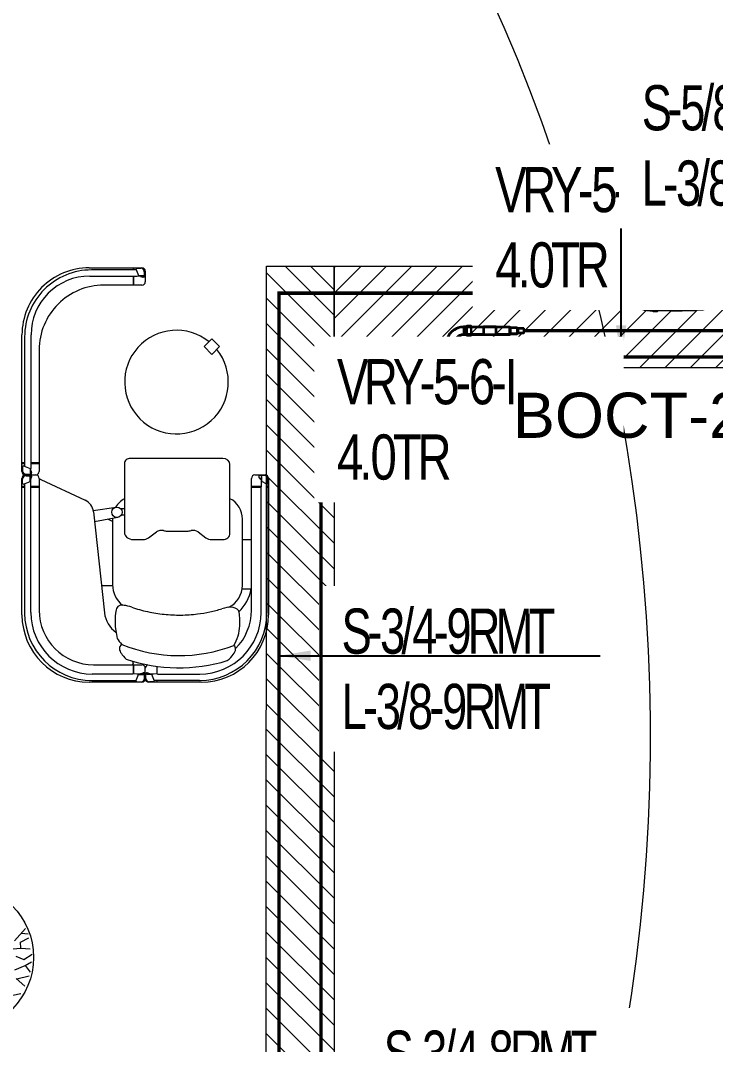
# Model space of a CAD drawing. Header units: millimetres. Extents: x -81374 to 485233, y -39075 to 157313.
# Drawn here: x 39385 to 42463, y 18829 to 23363 of the extents above; entities that cross this region are included whole.
import ezdxf
from ezdxf.enums import TextEntityAlignment as Align

# ---------------------------------------------------------------- set-up
doc = ezdxf.new("R2010")
doc.units = ezdxf.units.MM
doc.linetypes.add('HIDDEN', pattern=[0.375, 0.25, -0.125])
for name, color, linetype, lineweight in [('CB-AC CABLE TRAY', 213, 'Continuous', 15), ('COPPER PIPE ', 4, 'Continuous', 30), ('G-IMPT', 8, 'Continuous', 5), ('P-PIPE-IDEN', 7, 'Continuous', 9), ('vrv text', 90, 'Continuous', 30)]:
    doc.layers.add(name, color=color, linetype=linetype, lineweight=lineweight)
for name, color, linetype in [('M-HVAC VRV PIPE', 152, 'Continuous'), ('M-HVAC-ELEPTICAL DUCT', 6, 'Continuous'), ('M-HVAC-TEXT', 7, 'Continuous'), ('PCE-HVACTEXT', 7, 'Continuous')]:
    doc.layers.add(name, color=color, linetype=linetype)
doc.styles.add('Arial_2', font='arial.ttf', dxfattribs={"height": 75})
doc.styles.add('romans', font='stylu.ttf', dxfattribs={"height": 125})
doc.styles.add('rs', font='romans.shx', dxfattribs={"width": 0.75})
doc.styles.get("Standard").update_dxf_attribs({"font": 'arial.ttf'})
doc.dimstyles.new('GLAZ ALU', dxfattribs={"dimscale": 100, "dimtxt": 2, "dimasz": 1.4, "dimexe": 0.8, "dimexo": 0.8, "dimgap": 0.75, "dimtad": 1, "dimdec": 0, "dimzin": 0, "dimdsep": 46, "dimtxsty": 'rs', "dimcen": 0.09, "dimclrd": 8, "dimclre": 8, "dimclrt": 2, "dimadec": 0, "dimazin": 0, "dimtfac": 1, "dimtdec": 0, "dimtmove": 0, "dimatfit": 3, "dimfxl": 1, "dimtolj": 1, "dimtzin": 0, "dimarcsym": 0})

# ---------------------------------------------------------------- blocks, each defined once
blk = doc.blocks.new('floor plan 1')
at = {"layer": 'G-IMPT', "color": 8, "ltscale": 500}
for p, q in [((18804, -58196.9), (18766.9, -58162.5)), ((18819.5, -58122.6), (18784.2, -58130.7)), ((18801.2, -58195.3), (18747.1, -58208.7)), ((18765.2, -58254.2), (18736.6, -58270.9)), ((18765.2, -58254.2), (18743.4, -58225.7)), ((18810.8, -58235.2), (18765.2, -58254.2)), ((18771.4, -58281.7), (18733.3, -58304.1)), ((18806.8, -58295.5), (18771.4, -58281.7)), ((18784, -58331.7), (18742.8, -58327.8)), ((18836.2, -58326.7), (18784, -58331.7)), ((18784, -58331.7), (18785.2, -58358.2)), ((18785.2, -58358.2), (18748.4, -58377.1)), ((18811.6, -58363.7), (18763.1, -58418.3)), ((18781.2, -58396.9), (18751.7, -58394.8)), ((17985, -59508.9, 0), (18217.6, -59508.9, 0)), ((17992.3, -59516.4, 0), (18193.6, -59516.4, 0)), ((18179.8, -59508.9, 0), (18179.8, -59516.4, 0)), ((18181.8, -59516.4, 0), (18181.8, -59508.9, 0)), ((18192.3, -59513.2, 0), (18204, -59542.7, 0)), ((18196.7, -59510.5, 0), (18214.6, -59510.5, 0)), ((18232.8, -59524.1, 0), (18232.8, -59570.6, 0)), ((18248, -59508.9, 0), (18481.2, -59508.9, 0)), ((18269.7, -59510.5, 0), (18251.8, -59510.5, 0)), ((18274.1, -59513.2, 0), (18262.4, -59542.7, 0)), ((18469.3, -59516.4, 0), (18272.8, -59516.4, 0)), ((18284.1, -59508.9, 0), (18284.1, -59516.4, 0)), ((18286.2, -59516.4, 0), (18286.2, -59508.9, 0)), ((18124.4, -59544.9, 0), (17991.9, -59544.9, 0)), ((18178.7, -59544.9, 0), (18124.4, -59544.9, 0)), ((18179.8, -59544.9, 0), (18179.8, -59578.7, 0)), ((18181.8, -59579, 0), (18181.8, -59544.9, 0)), ((18204, -59542.7, 0), (18225.9, -59542.7, 0)), ((18213.2, -59546.3, 0), (18213.2, -59545.1, 0)), ((18225.9, -59545.1, 0), (18213.2, -59545.1, 0)), ((18213.2, -59546.3, 0), (18223.9, -59549.4, 0)), ((18227.6, -59549.8, 0), (18224.1, -59549.4, 0)), ((18225.9, -59542.7, 0), (18225.9, -59545.1, 0)), ((18229.8, -59525.7, 0), (18229.8, -59547.7, 0)), ((18236.6, -59525.7, 0), (18236.6, -59547.7, 0)), ((18238.8, -59549.8, 0), (18242.3, -59549.4, 0)), ((18240.6, -59542.7, 0), (18240.6, -59545.1, 0)), ((18262.4, -59542.7, 0), (18240.6, -59542.7, 0)), ((18240.6, -59545.1, 0), (18253.3, -59545.1, 0)), ((18253.3, -59546.3, 0), (18242.5, -59549.4, 0)), ((18253.3, -59546.3, 0), (18253.3, -59545.1, 0)), ((18284.1, -59544.9, 0), (18284.1, -59585.8, 0)), ((18286.2, -59585.8, 0), (18286.2, -59544.9, 0)), ((18287.7, -59544.9, 0), (18342, -59544.9, 0)), ((18342, -59544.9, 0), (18467.4, -59544.9, 0)), ((18461.5, -59585.8, 0), (18248, -59585.8, 0)), ((18289.4, -59602.1, 0), (18287.2, -59591.4, 0)), ((17686.7, -60410.8, 0), (17686.7, -59807.2, 0)), ((17694.5, -60386, 0), (17694.5, -59814.2, 0)), ((17719.9, -59816.9, 0), (17719.9, -60319.6, 0)), ((17762.9, -59827.1, 0), (17762.9, -60410.8, 0)), ((18462.7, -60263.3, 0), (18413.8, -59815.4, 0)), ((18702.8, -60410.8, 0), (18702.8, -59827.1, 0)), ((18739.3, -59816.9, 0), (18739.3, -60319.6, 0)), ((18767.1, -60387.5, 0), (18767.1, -59814.2, 0)), ((18779, -59806.6, 0), (18779, -60410.8, 0)), ((17803.7, -59921.3, 0), (17764.5, -59921.3, 0)), ((17802.5, -59937.5, 0), (17802.5, -60230.7, 0)), ((18427, -59936.8, 0), (18377.3, -59936.8, 0)), ((18377.4, -60235, 0), (18377.4, -59939.9, 0)), ((17802.5, -60140.8, 0), (17762.9, -60140.8, 0)), ((17939.3, -60140.2, 0), (17889.5, -60140.2, 0)), ((17998.8, -60173.8, 0), (17964.3, -60148.1, 0)), ((18218.5, -60148.1, 0), (18183.7, -60174, 0)), ((18286.9, -60140.2, 0), (18243.5, -60140.2, 0)), ((17857.8, -60167.3, 0), (17857.8, -60472.2, 0)), ((18135.8, -60177.6, 0), (18046.9, -60177.6, 0)), ((18325, -60477.6, 0), (18325, -60172.7, 0)), ((18325, -60248.8, 0), (18338.8, -60248.8, 0)), ((18354.1, -60238.3, 0), (18457.8, -60218.9, 0)), ((18377.4, -60220.3, 0), (18398.5, -60230, 0)), ((18325, -60275.8, 0), (18340.6, -60275.8, 0)), ((18463.4, -60268.3, 0), (18361.8, -60283.8, 0)), ((17719.9, -60319.6, 0), (17719.9, -60373.8, 0)), ((18695.5, -60405.6, 0), (18499, -60314, 0)), ((18739.3, -60319.6, 0), (18739.3, -60373.8, 0)), ((17694.5, -60372.7, 0), (17686.7, -60372.7, 0)), ((17686.7, -60374.9, 0), (17694.5, -60374.9, 0)), ((17693.9, -60385.7, 0), (17716.1, -60397, 0)), ((17762.9, -60372.7, 0), (17719.9, -60372.7, 0)), ((17719.9, -60374.9, 0), (17762.9, -60374.9, 0)), ((18739.3, -60372.8, 0), (18702.8, -60372.8, 0)), ((18702.8, -60374.8, 0), (18739.6, -60374.8, 0)), ((18772.5, -60385.3, 0), (18742.8, -60397.3, 0)), ((18779, -60372.8, 0), (18767.1, -60372.8, 0)), ((18767.1, -60374.8, 0), (18779, -60374.8, 0)), ((17690.3, -60390.4, 0), (17690.3, -60407.8, 0)), ((17747.6, -60426, 0), (17701.9, -60426, 0)), ((17705.6, -60423, 0), (17728.2, -60423, 0)), ((17716.1, -60397, 0), (17716.1, -60419.3, 0)), ((17716.1, -60419.3, 0), (17719.3, -60419.3, 0)), ((17719.3, -60406.6, 0), (17720.4, -60406.6, 0)), ((17719.3, -60419.3, 0), (17719.3, -60406.6, 0)), ((17720.4, -60406.6, 0), (17729.9, -60417.3, 0)), ((17730.2, -60420.8, 0), (17729.9, -60417.3, 0)), ((18763.7, -60426, 0), (18718, -60426, 0)), ((18736.2, -60420.4, 0), (18736.5, -60416.9, 0)), ((18739.9, -60405.9, 0), (18736.5, -60416.9, 0)), ((18760.8, -60422.6, 0), (18738.2, -60422.6, 0)), ((18760.8, -60429.4, 0), (18738.2, -60429.4, 0)), ((18742.8, -60417.8, 0), (18741.3, -60417.8, 0)), ((18742.8, -60397.3, 0), (18742.8, -60417.8, 0)), ((18776.1, -60390, 0), (18776.1, -60407.4, 0)), ((18702.8, -60980.5, 0), (18702.8, -60441.3, 0)), ((18736.2, -60431.6, 0), (18736.5, -60435.1, 0)), ((18739.6, -60445.3, 0), (18736.5, -60435.1, 0)), ((18742.8, -60434.2, 0), (18740.9, -60434.2, 0)), ((18742.8, -60454.7, 0), (18742.8, -60434.2, 0)), ((18772.5, -60466.7, 0), (18742.8, -60454.7, 0)), ((18767.3, -61037.9, 0), (18767.3, -60464.6, 0)), ((18776.1, -60462.1, 0), (18776.1, -60444.7, 0)), ((18779, -60441.3, 0), (18779, -61045.9, 0)), ((17889.5, -60499.3, 0), (18299.6, -60499.3, 0)), ((18738.9, -60477.1, 0), (18702.8, -60477.1, 0)), ((18702.8, -60479.3, 0), (18738.9, -60479.3, 0)), ((18738.7, -60478.2, 0), (18738.7, -60535.8, 0)), ((18779, -60477.1, 0), (18767.3, -60477.1, 0)), ((18767.3, -60479.3, 0), (18779, -60479.3, 0)), ((18738.7, -60535.8, 0), (18738.7, -61046.9, 0)), ((17937.8, -60960.1, 0), (17903.5, -60994.4, 0)), ((17937.8, -60960.1, 0), (17972.1, -60994.4, 0)), ((17903.5, -60994.4, 0), (17937.7, -61028.7, 0)), ((17937.7, -61028.7, 0), (17972.1, -60994.4, 0)), ((18232.8, -61327.9, 0), (18232.8, -61281.4, 0)), ((18248, -61266.2, 0), (18417.1, -61266.2, 0)), ((18283.9, -61266.2, 0), (18283.9, -61306.4, 0)), ((18286, -61306.4, 0), (18286, -61266.2, 0)), ((18237.1, -61325.9, 0), (18237.1, -61303.9, 0)), ((18239.3, -61301.9, 0), (18242.8, -61302.2, 0)), ((18241.1, -61309.7, 0), (18241.1, -61306.6, 0)), ((18241.1, -61306.6, 0), (18253.8, -61306.6, 0)), ((18263.2, -61309.7, 0), (18241.1, -61309.7, 0)), ((18253.8, -61305.4, 0), (18243, -61302.3, 0)), ((18253.8, -61305.4, 0), (18253.8, -61306.6, 0)), ((18274.6, -61338.4, 0), (18263.2, -61309.7, 0)), ((18272.8, -61333.8, 0), (18471.3, -61333.8, 0)), ((18340.6, -61306.4, 0), (18283.1, -61306.4, 0)), ((18283.9, -61333.8, 0), (18283.9, -61343.1, 0)), ((18286, -61343.1, 0), (18286, -61333.8, 0)), ((18479.1, -61306.4, 0), (18340.6, -61306.4, 0)), ((18481.7, -61343.1, 0), (18248, -61343.1, 0)), ((18270.2, -61341.2, 0), (18252.4, -61341.2, 0))]:
    blk.add_line(p, q, dxfattribs=at)
for centre, radius in [((19048.8, -58290.4), 321.5), ((18358.3, -60261, 0), 23.1)]:
    blk.add_circle(centre, radius, dxfattribs=at)
for centre, radius, start, end in [((23904.3, -59273.9), 7908.2, 93.51982, 234.16532), ((17985, -59807.2, 0), 298.3, 90, 180), ((17992.3, -59814.2, 0), 297.8, 90, 180), ((18196.7, -59515.3, 0), 4.86, 90, 154.3345), ((18214.6, -59525.7, 0), 15.3, 0, 90), ((18217.6, -59524.1, 0), 15.2, 0, 90), ((18248, -59524.1, 0), 15.2, 90, 180), ((18251.8, -59525.7, 0), 15.3, 90, 180), ((18269.7, -59515.3, 0), 4.86, 25.6655, 90), ((18469.3, -59814.2, 0), 297.8, 0, 90), ((18481.2, -59806.6, 0), 297.7, 0, 90), ((17991.9, -59816.9, 0), 272, 90, 180), ((18227.8, -59547.7, 0), 2.02, 265, 0), ((18238.6, -59547.7, 0), 2.02, 180, 275), ((18467.4, -59816.9, 0), 272, 0, 90), ((18083.1, -60301.4, 0), 729.1, 71.2791, 106.9958), ((18217.6, -59570.6, 0), 15.2, 283.4343, 0), ((18248, -59570.6, 0), 15.2, 180, 270), ((18291.7, -59590.5, 0), 4.62, 90, 192), ((18461.5, -59827.1, 0), 241.3, 0, 90), ((18004.2, -59827.1, 0), 241.3, 135.2935, 180), ((17851.7, -59656.3, 0), 19, 172.766, 233.3755), ((18083.1, -60301.4, 0), 675, 67.9696, 111.0811), ((18328, -59657.8, 0), 19.8, 294.8418, 7.1946), ((18004.4, -59768.9, 0), 190.7, 149.3295, 176.8836), ((18293.8, -59828.5, 0), 120.6, 6.2315, 55.32), ((17928, -59944.6, 0), 165.1, 131.2667, 171.8859), ((17910.5, -59937.5, 0), 107.9, 115.9438, 180), ((17855.4, -59791.7, 0), 49.6, 222.6931, 266.9184), ((18335.8, -59823.2, 0), 27.2, 248.7359, 348.38), ((18263.1, -59939.9, 0), 114.3, 0, 51.6158), ((17904.1, -60230.7, 0), 101.6, 180, 242.8665), ((18282.1, -60235, 0), 95.3, 296.751, 329.441), ((18525.8, -60256.4, 0), 63.5, 186.2315, 245), ((17695.2, -60390.4, 0), 4.86, 105.3623, 180), ((18771.2, -60390, 0), 4.86, 0, 74.6377), ((17701.9, -60410.8, 0), 15.2, 180, 270), ((17705.6, -60407.8, 0), 15.3, 180, 270), ((17693.6, -60411.7, 0), 25.2, 342.5743, 353.6628), ((17728.2, -60421, 0), 2.02, 270, 5), ((17747.6, -60410.8, 0), 15.2, 270, 0), ((18697.7, -60401, 0), 5.09, 245, 0), ((18718, -60410.8, 0), 15.2, 180, 270), ((18718, -60441.3, 0), 15.2, 90, 180), ((18738.2, -60420.6, 0), 2.02, 175, 270), ((18738.2, -60431.4, 0), 2.02, 90, 185), ((18760.8, -60407.4, 0), 15.3, 270, 0), ((18760.8, -60444.7, 0), 15.3, 0, 90), ((18763.7, -60410.8, 0), 15.2, 270, 0), ((18763.7, -60441.3, 0), 15.2, 0, 90), ((18771.2, -60462.1, 0), 4.86, 285.3623, 0), ((18094.6, -60837.2, 0), 229.6, 45, 219.0206), ((18094.6, -60837.2, 0), 229.6, 231.1314, 45), ((18417.1, -60980.5, 0), 285.7, 270, 0), ((18471.3, -61037.9, 0), 295.9, 270, 0), ((18479.1, -61046.9, 0), 259.5, 270, 0), ((18481.7, -61045.9, 0), 297.2, 270, 0), ((18248, -61281.4, 0), 15.2, 90, 180), ((18248, -61327.9, 0), 15.2, 180, 270), ((18239.1, -61303.9, 0), 2.02, 85, 180), ((18252.4, -61325.9, 0), 15.3, 180, 270), ((18270.2, -61336.3, 0), 4.86, 270, 334.3345)]:
    blk.add_arc(centre, radius, start, end, dxfattribs=at)
for centre, major_axis, ratio, start_param, end_param in [((18178.1, -59542.7, 0), (44.5, 0), 0.051024, 4.724263, 6.283907), ((18288.3, -59542.7, 0), (44.5, 0), 0.051024, 3.140871, 4.700515), ((18528.2, -59424.5, 0), (694.6, 238.9), 0.160816, 2.756992, 3.062566), ((17656.9, -59418.2, 0), (-689.7, 246.9), 0.161068, 3.2231, 3.498233), ((18244.8, -59696.5, 0), (-117.8, 47.6), 0.529715, 3.717763, 4.061141), ((17829.6, -59399.8, 0), (-494.3, 503.7), 0.418371, 3.415826, 3.73357), ((18353.8, -59390.1, 0), (498.2, 503.7), 0.415274, 2.703703, 2.886615), ((17894, -59799.6, 0), (74.3, 28.8), 0.403177, 3.975445, 4.547922), ((18292.9, -59808.5, 0), (-68.2, 29.6), 0.404697, 1.74747, 2.243724), ((17889.5, -60167.3, 0), (31.8, 0), 0.85419, 1.570796, 3.141593), ((17939.3, -60172.7, 0), (38.1, 0), 0.85419, 0.855211, 1.570796), ((18243.5, -60172.7, 0), (-38.1, 0), 0.85419, 4.712389, 5.427974), ((18286.9, -60172.7, 0), (38.1, 0), 0.85419, 0, 1.570796), ((18020.7, -60152.3, 0), (33.4, 0), 0.85419, 3.996804, 4.997085), ((18046.9, -60228.9, 0), (-60.1, 0), 0.85419, 4.712389, 4.997085), ((18135.8, -60226.5, 0), (57.3, 0), 0.85419, 1.275266, 1.570796), ((18162.1, -60152.8, 0), (32.9, 0), 0.85419, 4.416858, 5.427974), ((17717.9, -60373.3, 0), (0, 44.5), 0.045367, 3.529407, 4.701837), ((18741.3, -60373.3, 0), (0, 44.5), 0.045367, 1.581349, 3.141593), ((17889.5, -60472.2, 0), (31.8, 0), 0.85419, 3.141593, 4.712389), ((18740.9, -60478.7, 0), (0, 44.5), 0.051024, 0, 1.558922), ((18299.6, -60477.6, 0), (-25.4, 0), 0.85419, 1.570796, 3.141593), ((18283.5, -61309, 0), (44.5, 0), 0.056676, 1.581319, 2.838731)]:
    blk.add_ellipse(centre, major_axis=major_axis, ratio=ratio, start_param=start_param, end_param=end_param, dxfattribs=at)
blk.add_open_spline([(18293.1, -59840.8, 0), (18269.9, -59832.9, 0), (18222.7, -59819.7, 0), (18149.6, -59807.9, 0), (18075.3, -59804.5, 0), (18007.3, -59809.1, 0), (17946.5, -59819.4, 0), (17910.9, -59828.6, 0), (17893.3, -59833.9, 0)], degree=3, knots=[0, 0, 0, 0, 0.181818, 0.363636, 0.545455, 0.727273, 0.863636, 1, 1, 1, 1], dxfattribs=at)
for rotation, p in [(359.9992, (39680.6, -4989.6, 0)), (359.9992, (35886.7, -10139.3, 0)), (270.0008, (28873.3, -20643.5, 0)), (359.9992, (11975.3, -26935.4, 0)), (359.9992, (15267.6, -26935.4, 0)), (359.9992, (26686.3, -26987.7, 0)), (270.0008, (15861.1, -28615, 0)), (89.9992, (23697.8, -33300.6, 0)), (89.9992, (23597.9, -35337.7, 0)), (89.9992, (23597.9, -37388.3, 0)), (359.9992, (13750.4, -37781.5, 0)), (89.9992, (23697.8, -40746.8, 0)), (89.9992, (23597.8, -44302.5, 0)), (89.9992, (23597.8, -46399.1, 0)), (89.9992, (23697.8, -48339.8, 0)), (89.9992, (23697.8, -54280, 0)), (359.9992, (27418.1, -55702.4, 0)), (89.9992, (9671.9, -65856.5, 0)), (359.9992, (4684.1, -67403.4, 0)), (359.9992, (8737.2, -67403.4, 0))]:
    blk.add_attdef('PARTITIONTYPE', text='', height=200, rotation=rotation, dxfattribs=at).set_placement(p, align=Align.MIDDLE_CENTER)
blk = doc.blocks.new('*U130')
at = {"layer": 'CB-AC CABLE TRAY', "true_color": 0xa953a0}
h = blk.add_hatch(dxfattribs=at)
h.set_pattern_fill('ANSI31', color=215, scale=25)
h.set_pattern_definition([(45, (-900840.55, 1102908.68), (-56.1266008, 56.1266008), [])])
h.paths.add_polyline_path([(-88704.9, -150.4), (-88704.9, 149.4), (-84776.2, 149.4), (-84776.2, -150.4)])
at = {"layer": 'CB-AC CABLE TRAY', "color": 215, "true_color": 0xa953a0}
blk.add_lwpolyline([(-88704.9, -150.4), (-88704.9, 149.4), (-84776.2, 149.4), (-84776.2, -150.4)], close=True, dxfattribs=at)
blk = doc.blocks.new('*U131')
at = {"layer": 'CB-AC CABLE TRAY', "true_color": 0xa953a0}
h = blk.add_hatch(dxfattribs=at)
h.set_pattern_fill('ANSI31', color=215, scale=25)
h.set_pattern_definition([(45, (-903033.85, 1103058.81), (-56.1266008, 56.1266008), [])])
h.paths.add_polyline_path([(-88704.9, -150.4), (-88704.9, 299.6), (-86969.5, 299.6), (-86969.5, -150.4)])
at = {"layer": 'CB-AC CABLE TRAY', "color": 215, "true_color": 0xa953a0}
blk.add_lwpolyline([(-88704.9, -150.4), (-88704.9, 299.6), (-86969.5, 299.6), (-86969.5, -150.4)], close=True, dxfattribs=at)
blk = doc.blocks.new('zw$4E06')
at = {"layer": 'vrv text'}
for points in [[(-121.1, 47.1), (-125.2, 47.1, 0.219765), (-200.2, 8.6), (-201.3, 7.2), (-202.6, 5.5), (-203.7, 4), (-204.8, 2.4, 0.042815), (-212.3, -11.4), (-213.2, -13.1), (-214, -14.9), (-214.7, -16.9), (-215.5, -18.7), (-216, -20.6), (-216.2, -21.1), (-216.5, -21.9), (-216.8, -22.4), (-217.1, -23), (-217.3, -23.6), (-218.4, -25.2), (-218.7, -25.5), (-219.1, -26.1), (-219.7, -26.5), (-220.2, -27), (-220.4, -27.4), (-221, -27.8), (-221.5, -28.3), (-222.1, -28.5), (-222.4, -28.9), (-223, -29.2), (-223.6, -29.4)], [(-121.1, 50.2), (-123.4, 50.2, 0.309599), (-218.4, -17.7), (-219.1, -19.5)], [(-121.1, 3.6), (-124.1, 3.6, 0.392074), (-177.9, -51.8), (-178.1, -53.3), (-177.9, -54.6, 0.393328), (-124.1, -110.1), (-121.1, -110.1)], [(-121.1, 0.5), (-122.6, 0.5), (-123.9, 0.4, 0.390764), (-175, -51.8), (-175, -54.6, 0.390298), (-123.9, -107), (-121.1, -107)], [(-231.4, -31.6), (-231.1, -31.8, 0.021844), (-210.1, -47.1), (-199.6, -53.3), (-205.4, -43)], [(-205.4, -63.6), (-199.6, -53.3), (-210, -59.8, 0.03043), (-231.1, -74.8), (-231.4, -75)], [(-121.1, -153.7), (-123.2, -153.7, -0.308139), (-215.5, -87.9), (-216, -86), (-216.2, -85.3), (-216.5, -84.9), (-216.8, -84.2), (-217.1, -83.6), (-217.3, -83.1), (-217.7, -82.6), (-218, -82), (-218.4, -81.6), (-218.7, -81.1), (-219.1, -80.5), (-219.7, -80.2), (-220.2, -79.8), (-220.4, -79.2), (-221, -78.7), (-221.5, -78.5), (-222.1, -78.1), (-222.4, -77.6, 0.112916), (-230.1, -75.2), (-230.7, -75), (-231.4, -75)], [(-121.1, -156.8), (-123.4, -156.8, -0.307918), (-218.4, -89), (-219.1, -87.1), (-219.1, -86.6), (-219.3, -86), (-219.7, -85.7), (-219.9, -85.1), (-220.2, -84.8), (-220.2, -84.2), (-220.6, -83.8), (-221, -83.5), (-221.2, -82.9), (-221.5, -82.7), (-221.9, -82.2), (-222.3, -81.8), (-222.6, -81.6), (-223, -81.3), (-223.3, -80.9), (-223.7, -80.7), (-224.3, -80.3), (-224.6, -80), (-225.2, -79.8), (-225.4, -79.6), (-225.9, -79.4), (-226.5, -79.2), (-226.8, -79), (-227.4, -78.7), (-228.5, -78.7), (-228.9, -78.5), (-229.4, -78.3), (-230.4, -78.3), (-230.9, -78.1), (-231.4, -78.1)]]:
    blk.add_lwpolyline(points, format="xyb", dxfattribs=at)
for points in [[(-206.3, -0.2), (-208.7, 2)], [(-202.4, 5.5), (-204.6, 7.7)], [(-198.3, 10.7), (-200.6, 13.1)], [(-193.9, 15.8), (-196, 17.8)], [(-189.2, 20.4), (-191.4, 22.8)], [(-184, 24.8), (-186.4, 27.2)], [(-178.9, 28.9), (-181.1, 31.2)], [(-173, 32.5), (-175.2, 34.8)], [(-167.1, 36), (-169.3, 38.2)], [(-160.7, 38.8), (-163.1, 41.3)], [(-153.9, 41.7), (-156.3, 43.9)], [(-146.7, 43.7), (-149.1, 46.3)], [(-139, 45.4), (-141.6, 48.1)], [(-130.5, 46.5), (-133.4, 49.4)], [(-130.5, -0.5), (-133.3, 2.2)], [(-122.1, 0.4), (-125, 3.5)], [(-121.7, 47.1), (-124.8, 50.2)], [(-76.5, 50.2), (-76.5, 53.3), (-103.7, 53.3), (-109, 50.2), (-121.1, 50.2)], [(-102.8, 50.2), (-108.1, 47.1), (-121.1, 47.1)], [(-121.1, 3.5), (-121.1, 47.1)], [(-121.1, 3.5), (-108.1, 3.5), (-102.8, 0.4), (-76.5, 0.4), (-76.5, -2.8), (-103.7, -2.8), (-109, 0.4), (-121.1, 0.4)], [(-112.7, 0.4), (-115.8, 3.5)], [(-112.1, 47.1), (-115.3, 50.2)], [(-108.1, 3.5), (-108.1, 47.1)], [(-104.8, 49.1), (-107, 51.3)], [(-100, -2.8), (-103.9, 0.9)], [(-103, 1.7), (-103, 48.5)], [(-102.8, 50.2), (-102.8, 39.7)], [(-76.5, 0.4), (-76.5, 50.2), (-102.8, 50.2), (-102.8, 0.4)], [(-102.8, 47.2), (-102.8, 0.2)], [(-102.8, 45.4), (-102.8, 2.7)], [(-102.6, 48.4), (-5, 48.4), (-2.6, 50), (0, 50)], [(-102.6, 1.5), (-102.6, 48.4)], [(0.2, 47.2), (-1.8, 47.2), (-4.2, 45.9), (-102.6, 45.9)], [(-4.2, 45.9), (-4.2, 4.2), (-102.6, 4.2)], [(0, 0), (-2.6, 0), (-5, 1.5), (-102.6, 1.5)], [(-96.5, 50.2), (-99.6, 53.3)], [(-90.8, -2.8), (-93.9, 0.4)], [(-87.1, 50.2), (-90.3, 53.3)], [(-81.2, -2.8), (-84.4, 0.4)], [(-77.8, 50.2), (-80.9, 53.3)], [(-76.5, 50.2), (-76.5, 39.7)], [(-25.5, 45.9), (-33.3, 45.9)], [(-25.5, 4.2), (-33.3, 4.2)], [(-4.2, 4.2), (-1.8, 2.7)], [(-1.8, 47.2), (-1.8, 2.7), (0, 2.7)], [(151.5, 48.4), (72.8, 48.4), (70.2, 50), (-0.9, 50)], [(69.7, 2.7), (-0.7, 2.7)], [(0, 47.2), (69.7, 47.2), (71.9, 45.9), (150.7, 45.9), (157.9, 41.6), (196.1, 41.6), (203.3, 37.7), (203.3, 12.7), (196.1, 8.5), (157.9, 8.5), (150.7, 4.2), (71.9, 4.2), (69.7, 2.7)], [(0, 0), (70.2, 0)], [(69.7, 47.2), (69.7, 2.7)], [(70.2, 0), (72.8, 1.5), (151.5, 1.5), (158.7, 5.7), (196.1, 5.7), (203.3, 9.9), (235.9, 9.9), (235.9, 40.3), (203.3, 40.3), (196.1, 44.3)], [(71.9, 45.9), (71.9, 4.2)], [(93.4, 45.9), (101.1, 45.9)], [(93.4, 4.2), (101.1, 4.2)], [(150.7, 45.9), (150.7, 4.2)], [(158.7, 44.3), (151.5, 48.4)], [(157.9, 41.6), (157.9, 8.5)], [(196.1, 44.3), (158.7, 44.3)], [(196.1, 41.6), (196.1, 8.5)], [(203.3, 37.7), (235.9, 37.7)], [(203.3, 12.7), (235.9, 12.7)], [(-500.2, -74.1), (-500.2, -32.3), (-507.4, -36.8), (-545.4, -36.8), (-545.4, -34)], [(-545.4, -34), (-507.9, -34)], [(-545.4, -36.8), (-545.4, -69.9)], [(-507.9, -34), (-500.8, -29.8)], [(-507.4, -36.8), (-507.4, -69.9)], [(-500.8, -29.8), (-422.1, -29.8)], [(-349.3, -31.1), (-419, -31.1), (-421.4, -32.3), (-500.2, -32.3)], [(-442.7, -32.3), (-450.4, -32.3)], [(-422.1, -29.8), (-419.5, -28.3)], [(-421.4, -32.3), (-421.4, -74.1), (-419, -75.6)], [(-419.5, -28.3), (-348.4, -28.3)], [(-419, -31.1), (-419, -75.6), (-348.5, -75.6)], [(-349.5, -31.1), (-347.5, -31.1), (-345.2, -32.3), (-246.7, -32.3)], [(-246.7, -29.8), (-344.3, -29.8), (-346.9, -28.3), (-349.3, -28.3)], [(-347.5, -31.1), (-347.5, -75.6), (-349.3, -75.6)], [(-345.2, -32.3), (-345.2, -74.1), (-246.7, -74.1)], [(-323.7, -32.3), (-316, -32.3)], [(-240.6, -28.5), (-246.2, -25.2), (-273.2, -25.2), (-273.2, -28.5), (-246.9, -28.5), (-241.6, -31.6)], [(-272.1, -28.5), (-273.2, -27.4)], [(-273.2, -28.5), (-273.2, -41)], [(-273.2, -78.1), (-273.2, -28.5)], [(-262.7, -28.5), (-265.8, -25.2)], [(-253.1, -28.5), (-256.4, -25.2)], [(-240.8, -31.6), (-247.1, -25.2)], [(-246.9, -75.6), (-246.9, -28.3), (-246.9, -75.6)], [(-246.9, -28.5), (-246.9, -41)], [(-246.9, -78.1), (-246.9, -28.5)], [(-246.7, -76.7), (-246.7, -29.8)], [(-246.7, -76.8), (-246.7, -29.8)], [(-241.6, -75), (-241.6, -31.6)], [(-241.6, -31.6), (-231.4, -31.6)], [(-240.6, -28.5), (-231.4, -28.5)], [(-231.3, -31.6), (-234.4, -28.5)], [(-231.4, -28.5), (-229.8, -28.5), (-229.4, -28.3), (-228.9, -28.3), (-228.5, -28.1), (-227.8, -27.9), (-227.4, -27.8), (-226.8, -27.6), (-226.5, -27.4), (-225.9, -27.4), (-225.4, -27), (-225.2, -26.8), (-224.6, -26.5), (-224.3, -26.3), (-223.7, -26.1), (-223, -25.4), (-222.6, -25.2), (-222.3, -24.6), (-221.9, -24.3), (-221.5, -24.1), (-221.2, -23.6), (-221, -23.2), (-220.6, -22.8), (-220.2, -22.3), (-220.2, -22.1), (-219.9, -21.5), (-219.7, -21.1), (-219.3, -20.6), (-219.1, -20), (-219.1, -19.7)], [(-228.9, -31.4), (-229.6, -31.6), (-231.4, -31.6)], [(-223.9, -29.6), (-226.1, -27.4)], [(-218.6, -25.4), (-221, -23.2)], [(-215.5, -19), (-218, -16.8)], [(-216, -21), (-216, -20.6)], [(-212.9, -12.5), (-215.1, -10.1)], [(-209.7, -6.3), (-211.9, -3.9)], [(-174.5, -60.1), (-177.9, -56.6)], [(-174.8, -50.4), (-177.6, -47.6)], [(-173.7, -42.1), (-176.3, -39.5)], [(-171.7, -34.8), (-174.1, -32.3)], [(-168.8, -28.3), (-171, -25.9)], [(-165.1, -22.4), (-167.5, -20.2)], [(-160.9, -17.3), (-163.3, -15.1)], [(-156.3, -12.7), (-158.3, -10.5)], [(-150.7, -8.5), (-153.1, -6.3)], [(-144.7, -5.1), (-147.1, -2.8)], [(-138.3, -2.4), (-140.6, 0)], [(-545.4, -69.9), (-507.4, -69.9), (-500.2, -74.1), (-421.4, -74.1)], [(-545.4, -72.6), (-545.4, -69.9)], [(-507.9, -72.6), (-545.4, -72.6)], [(-500.8, -76.8), (-507.9, -72.6)], [(-422.1, -76.8), (-500.8, -76.8)], [(-442.7, -74.1), (-450.4, -74.1)], [(-419.5, -78.1), (-422.1, -76.8)], [(-349.3, -78.1), (-419.5, -78.1)], [(-349.3, -78.1), (-346.9, -78.1)], [(-345.2, -74.1), (-347.5, -75.6)], [(-346.9, -78.1), (-344.3, -76.8)], [(-344.3, -76.8), (-246.7, -76.8)], [(-323.7, -74.1), (-316, -74.1)], [(-231.4, -75), (-241.6, -75), (-246.9, -78.1), (-273.2, -78.1), (-273.2, -81.4), (-246.2, -81.4), (-240.6, -78.1), (-231.4, -78.1)], [(-266.4, -81.4), (-269.3, -78.1)], [(-256.8, -81.4), (-259.9, -78.1)], [(-247.4, -81.4), (-250.6, -78.1)], [(-241, -78.5), (-243.2, -76.1)], [(-231.6, -78.1), (-235, -75)], [(-217.3, -83.3), (-223.3, -77.2)], [(-210, -99.8), (-216.5, -93.4)], [(-216, -86), (-216, -85.8)], [(-183.3, -136.2), (-204.1, -115.4)], [(-171.1, -73), (-176.1, -68)], [(-153.1, -100.4), (-168, -85.3)], [(-124.7, -110.1), (-127.9, -106.6)], [(-76.5, -107), (-76.5, -103.9), (-103.7, -103.9), (-109, -107), (-121.1, -107)], [(-121.1, -153.7), (-121.1, -110.1), (-108.1, -110.1), (-102.8, -107), (-76.5, -107)], [(-115.1, -110.1), (-118.2, -107)], [(-106.6, -109.2), (-109, -107)], [(-108.1, -153.7), (-108.1, -110.1)], [(-103, -108.1), (-5.3, -108.1), (-2.9, -106.4), (-0.4, -106.4)], [(-103, -155), (-103, -108.1)], [(-0.2, -109.4), (-2.2, -109.4), (-4.6, -110.5), (-103, -110.5)], [(-4.6, -110.5), (-4.6, -152.4), (-103, -152.4)], [(-102.8, -107), (-102.8, -118.2)], [(-102.8, -156.8), (-102.8, -107)], [(-102.8, -156.8), (-102.8, -109.9)], [(-99.4, -107), (-102.4, -103.9)], [(-90.1, -107), (-93.2, -103.9)], [(-80.5, -107), (-83.6, -103.9)], [(-76.5, -107), (-76.5, -118.2)], [(-76.5, -156.8), (-76.5, -107)], [(-26.1, -110.5), (-33.6, -110.5)], [(-2.2, -153.7), (-2.2, -109.4)], [(151.1, -108.1), (72.4, -108.1), (69.8, -106.4), (-1.3, -106.4)], [(-0.4, -109.4), (69.3, -109.4), (71.5, -110.5), (150.4, -110.5)], [(69.3, -109.4), (69.3, -153.7)], [(71.5, -110.5), (71.5, -152.4)], [(93, -110.5), (100.7, -110.5)], [(150.4, -110.5), (150.4, -152.4)], [(150.4, -110.5), (157.5, -114.9), (195.8, -114.9), (202.9, -118.9), (202.9, -143.9), (195.8, -148.2)], [(158.3, -112.1), (151.1, -108.1)], [(157.5, -114.9), (157.5, -148.2)], [(195.8, -112.1), (158.3, -112.1)], [(195.8, -112.1), (202.9, -116.2), (235.3, -116.2), (235.3, -146.5), (202.9, -146.5), (195.8, -150.7)], [(195.8, -114.9), (195.8, -148.2)], [(202.9, -118.9), (235.3, -118.9)], [(-161.2, -148.9), (-167.7, -142.3)], [(-146.9, -153.5), (-151.5, -148.9)], [(-135.3, -155.9), (-139, -152)], [(-124.8, -156.8), (-128.1, -153.3)], [(-109, -156.8), (-103.7, -159.9), (-76.5, -159.9), (-76.5, -156.8), (-102.8, -156.8), (-108.1, -153.7), (-121.1, -153.7)], [(-121.1, -156.8), (-109, -156.8)], [(-115.4, -156.8), (-118.4, -153.7)], [(-102.8, -159.9), (-109.2, -153.7)], [(-5.3, -155), (-103, -155)], [(-93.4, -159.9), (-96.5, -156.8)], [(-84, -159.9), (-87.1, -156.8)], [(-76.5, -158.1), (-77.8, -156.8)], [(-26.1, -152.4), (-33.6, -152.4)], [(-2.9, -156.5), (-5.3, -155)], [(-4.6, -152.4), (-2.2, -153.7), (-0.4, -153.7)], [(-0.4, -156.5), (-2.9, -156.5)], [(69.3, -153.7), (-1.1, -153.7)], [(-0.4, -156.5), (69.8, -156.5)], [(195.8, -148.2), (157.5, -148.2), (150.4, -152.4), (71.5, -152.4), (69.3, -153.7)], [(69.8, -156.5), (72.4, -155)], [(72.4, -155), (151.1, -155), (158.3, -150.7), (195.8, -150.7)], [(93, -152.4), (100.7, -152.4)], [(202.9, -143.9), (235.3, -143.9)]]:
    blk.add_lwpolyline(points, dxfattribs=at)
for points in [[(-223.6, -29.4), (-225.2, -30.8), (-226.7, -30.6), (-228.9, -31.4)], [(-205.4, -43), (-209.5, -36), (-212.2, -28.2), (-216, -21)], [(-216, -85.8), (-212.5, -78.4), (-209.1, -70.9), (-205.4, -63.6)]]:
    blk.add_open_spline(points, degree=3, dxfattribs=at)

msp = doc.modelspace()

# ---------------------------------------------------------------- linework, layer by layer
at = {"layer": 'COPPER PIPE ', "color": 4, "linetype": 'Continuous', "const_width": 15}
for points in [[(42439.6, 22213.9), (45944.2, 22213.9), (45944.2, 23220), (49016.3, 23220), (49016.2, 23134.3)], [(40530.1, 15185.5), (40530.1, 22155.5), (41857.7, 22155.5)], [(42439.1, 22097.4), (44827.8, 22097.4), (44827.8, 21698.1), (45037.5, 21698.1)]]:
    msp.add_lwpolyline(points, dxfattribs=at)
at = {"layer": 'M-HVAC VRV PIPE', "color": 171, "linetype": 'Continuous', "const_width": 15}
msp.add_lwpolyline([(41613.8, 21872.7), (43006.6, 21872.7), (43006.6, 21682.3), (43186.6, 21682.3)], dxfattribs=at)

# ---------------------------------------------------------------- block references
at = {"linetype": 'Continuous', "rotation": 180}
msp.add_blockref('floor plan 1', (58170.8, -39075.4), dxfattribs=at)
at = {"layer": 'CB-AC CABLE TRAY', "color": 4, "linetype": 'HIDDEN'}
for name, p, rotation in [('*U130', (40623.9, 107050.9), 89.9997198436913), ('*U131', (129478.8, 21974.7), 359.9997198436913)]:
    msp.add_blockref(name, p, dxfattribs=dict(at, rotation=rotation))
at = {"layer": 'vrv text', "xscale": 0.7447286262668819, "yscale": 0.7447286262668819, "zscale": 0.7447286262668819, "rotation": 360}
for p in [(42263.9, 22195.2), (41438.6, 21970.5)]:
    msp.add_blockref('zw$4E06', p, dxfattribs=at)

# ---------------------------------------------------------------- texts
at = {"layer": 'M-HVAC-ELEPTICAL DUCT', "insert": (41565.7, 21715, 1198.1), "char_height": 200, "attachment_point": 1}
msp.add_mtext('BOCT-2650', dxfattribs=at)

# ---------------------------------------------------------------- next in the draw order: texts
at = {"layer": 'M-HVAC-TEXT', "insert": (40807.1, 20223.2), "char_height": 200, "width": 1193.907, "attachment_point": 7, "style": 'romans', "bg_fill": 2}
msp.add_mtext('{\\W0.75;\\T0.75;\\C4;S-3/4-9RMT \\P\\pxt5.333333;L-3/8-9RMT}', dxfattribs=at)
at = {"layer": 'P-PIPE-IDEN', "insert": (41487.5, 22714.1), "char_height": 200, "width": 1170.464, "attachment_point": 1, "style": 'Arial_2', "bg_fill": 2}
msp.add_mtext('{\\W0.75;\\T0.75;\\C1;VRY-5-6-I\\P4.0TR}', dxfattribs=at)

# ---------------------------------------------------------------- next in the draw order: linework, layer by layer
at = {"layer": 'M-HVAC VRV PIPE', "color": 171, "linetype": 'Continuous', "const_width": 15}
for points in [[(41612.9, 21989), (46027, 21989), (46027, 22706.6), (47439.8, 22706.6), (47439.8, 21691.1), (47659.7, 21691)], [(40716.4, 13992.5), (40716.4, 21930.8), (41026.5, 21930.8)]]:
    msp.add_lwpolyline(points, dxfattribs=at)

# ---------------------------------------------------------------- next in the draw order: leaders
at = {"layer": 'PCE-HVACTEXT', "ltscale": 0.25}
for points in [[(42045.5, 21872.7), (42045.5, 22915.4), (43278.8, 22915.4)], [(40530.1, 20550.4), (41952.9, 20550.4)]]:
    msp.add_leader(points, dimstyle='GLAZ ALU', override={"dimtad": 0, "dimclrd": 7, "dimclrt": 256, "dimfxl": 100, "dimfxlon": 1, "dimtfill": 1, "dimarcsym": 1}, dxfattribs=at)

# ---------------------------------------------------------------- next in the draw order: texts
at = {"layer": 'M-HVAC-TEXT', "char_height": 200, "width": 1193.907, "attachment_point": 7, "style": 'romans', "bg_fill": 2}
for s, insert in [('{\\W0.75;\\T0.75;\\C171;S-5/8-2RMT \\P\\pxt7.999999;L-3/8-2RMT}', (42136.7, 22540.1)), ('{\\W0.75;\\T0.75;\\C171;S-3/4-8RMT \\P\\pxt5.333333;L-3/8-8RMT}', (40993.5, 18354.7))]:
    msp.add_mtext(s, dxfattribs=dict(at, insert=insert))
at = {"layer": 'P-PIPE-IDEN', "insert": (40786.9, 21863.6), "char_height": 200, "width": 1170.464, "attachment_point": 1, "style": 'Arial_2', "bg_fill": 2}
msp.add_mtext('{\\W0.75;\\T0.75;\\C1;VRY-5-6-I\\P4.0TR}', dxfattribs=at)

doc.saveas('drawing.dxf')
